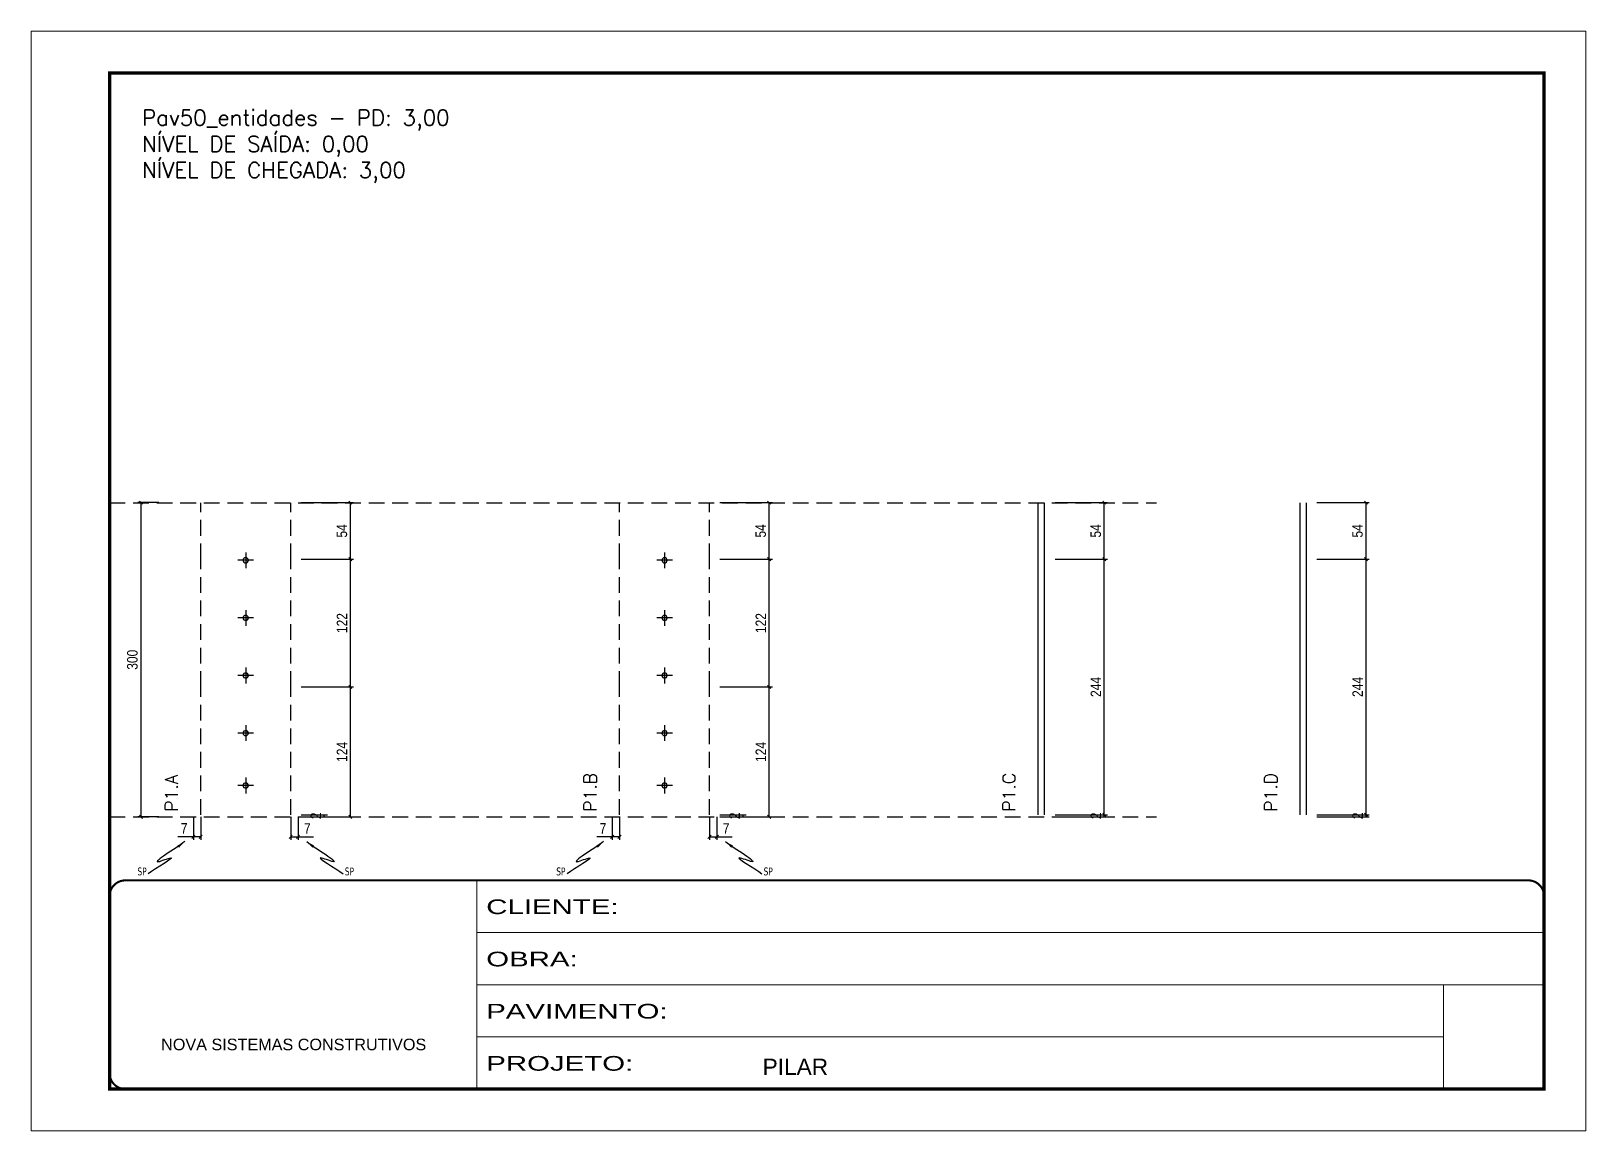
# Model space of a CAD drawing. Extents: x -40810 to 3973, y -2018 to 5892.
# Drawn here: x -7297 to -5812, y -901 to 149 of the extents above; entities that cross this region are included whole.
import ezdxf

# ---------------------------------------------------------------- set-up
doc = ezdxf.new("R2010")
doc.units = 0
doc.linetypes.add('CONTINUO', pattern=[0])
doc.linetypes.add('DASHED', pattern=[0.75, 0.5, -0.25])
doc.layers.get('0').update_dxf_attribs({"color": 1, "lineweight": 9})
for name, color, linetype in [('COTA', 241, 'Continuous'), ('Furação', 70, 'Continuous'), ('NOMENCLATURA', 7, 'Continuous'), ('Nível', 160, 'Continuous'), ('SARR_2.2x7', 40, 'Continuous'), ('texto', 7, 'Continuous')]:
    doc.layers.add(name, color=color, linetype=linetype)
doc.layers.add('Folhas', color=255, linetype='Continuous', lineweight=9)
doc.layers.add('SARRAFO DE PRESSAO', color=251, linetype='DASHED', lineweight=9)
doc.styles.add('ARIAL', font='arial.ttf', dxfattribs={"height": 12})
doc.styles.add('COTA TECNICA', font='techl___.ttf', dxfattribs={"height": 10})
doc.styles.add('Romans', font='romans.shx', dxfattribs={"height": 12})
doc.styles.get("Standard").update_dxf_attribs({"font": 'romans.shx', "width": 0.8, "height": 14})
doc.styles.add('Tecnologia', font='')
doc.styles.get('Tecnologia').set_extended_font_data('Forgotten Futurist')
doc.dimstyles.new('PAINEL-NOVA', dxfattribs={"dimtxt": 10, "dimasz": 3, "dimexe": 3, "dimexo": 3, "dimgap": 3, "dimtad": 1, "dimdec": 1, "dimzin": 12, "dimdsep": 46, "dimtxsty": 'COTA TECNICA', "dimblk1": 'OBLIQUE', "dimblk2": 'OBLIQUE', "dimsah": 1, "dimcen": 0.9, "dimclrd": 4, "dimclre": 4, "dimclrt": 240, "dimadec": 1, "dimazin": 3, "dimtfac": 1, "dimtdec": 1, "dimtix": 1, "dimtmove": 0, "dimatfit": 3, "dimfxl": 1, "dimtolj": 1, "dimtzin": 12, "dimarcsym": 0})
doc.dimstyles.get("Standard").update_dxf_attribs({"dimtxt": 0.18, "dimasz": 0.18, "dimexe": 0.18, "dimexo": 0.0625, "dimgap": 0.09, "dimtad": 0, "dimtih": 1, "dimtoh": 1, "dimdec": 4, "dimzin": 0, "dimdsep": 46, "dimtxsty": 'Standard', "dimcen": 0.09, "dimadec": 0, "dimazin": 0, "dimtfac": 1, "dimtdec": 4, "dimtofl": 0, "dimtmove": 0, "dimatfit": 3, "dimfxl": 1, "dimtolj": 1, "dimtzin": 0, "dimarcsym": 0})

# ---------------------------------------------------------------- blocks, each defined once
blk = doc.blocks.new('_Oblique')
at = {"color": 0, "linetype": 'ByBlock', "lineweight": -2}
blk.add_line((-0.5, -0.5), (0.5, 0.5), dxfattribs=at)
blk = doc.blocks.new('*D3515')
at = {"layer": 'COTA', "color": 4, "linetype": 'Continuous', "lineweight": -2, "ltscale": 30, "transparency": 16777216}
for p, q in [((-7175.2, -301.5), (-7195.2, -301.5)), ((-7192.2, -601.5), (-7192.2, -301.5)), ((-7175.2, -601.5), (-7195.2, -601.5))]:
    blk.add_line(p, q, dxfattribs=at)
at = {"layer": 'Defpoints', "color": 0, "linetype": 'Continuous', "ltscale": 30, "transparency": 16777216}
for p in [(-7192.2, -301.5), (-7172.2, -301.5), (-7172.2, -601.5)]:
    blk.add_point(p, dxfattribs=at)
at = {"layer": 'COTA', "color": 4, "linetype": 'Continuous', "lineweight": -2, "ltscale": 30, "transparency": 16777216, "xscale": 3, "yscale": 3, "zscale": 3}
for p, rotation in [((-7192.2, -301.5), 90), ((-7192.2, -601.5), 270)]:
    blk.add_blockref('_Oblique', p, dxfattribs=dict(at, rotation=rotation))
at = {"layer": 'COTA', "color": 240, "linetype": 'Continuous', "ltscale": 30, "transparency": 16777216, "insert": (-7200.4, -451.5), "char_height": 10, "attachment_point": 5, "rotation": 90, "style": 'COTA TECNICA'}
blk.add_mtext('\\A1;300', dxfattribs=at)
blk = doc.blocks.new('9999999999')
at = {"color": 30, "linetype": 'CONTINUO'}
for p, q in [((98564.6, 34230.2), (98564.6, 34429.4)), ((98564.6, 34379.6), (99584, 34379.6)), ((98564.6, 34329.8), (99488, 34329.8)), ((99584, 34329.8), (99488, 34329.8)), ((99488, 34329.8), (99488, 34230.2)), ((98564.6, 34280), (99488, 34280))]:
    blk.add_line(p, q, dxfattribs=at)
at = {"color": 30, "linetype": 'CONTINUO', "const_width": 2}
blk.add_lwpolyline([(99584, 34230.2), (99584, 34414.4, 0.414214), (99569, 34429.4), (98229, 34429.4, 0.414214), (98214, 34414.4), (98214, 34245.2, 0.414214), (98229, 34230.2), (99584, 34230.2)], format="xyb", dxfattribs=at)
at = {"layer": 'Folhas'}
blk.add_lwpolyline([(98139, 34190.2), (99624, 34190.2), (99624, 35240.2), (98139, 35240.2)], close=True, dxfattribs=at)
at = {"layer": 'Folhas', "color": 30, "const_width": 3}
blk.add_lwpolyline([(98214, 34230.2), (99584, 34230.2), (99584, 35200.2), (98214, 35200.2)], close=True, dxfattribs=at)
at = {"color": 7, "linetype": 'Continuous', "ltscale": 5, "style": 'ARIAL'}
for s, height, p in [('NOVA SISTEMAS CONSTRUTIVOS', 11.059, (98263.2, 34267.2)), ('PILAR', 15.48, (98837.7, 34243.7))]:
    blk.add_text(s, height=height, dxfattribs=at).set_placement(p)
at = {"layer": 'Folhas', "color": 7, "style": 'Tecnologia', "width": 1.5}
for s, p in [('CLIENTE:', (98573.7, 34397.2)), ('OBRA:', (98573.7, 34347.3)), ('PAVIMENTO:', (98573.7, 34297.5)), ('PROJETO:', (98573.7, 34247.7))]:
    blk.add_text(s, height=14, dxfattribs=at).set_placement(p)
blk = doc.blocks.new('MULDURA')
at = {"layer": 'SARRAFO DE PRESSAO', "color": 6, "linetype": 'ByBlock'}
blk.add_blockref('9999999999', (-98214, -34528), dxfattribs=at)
blk = doc.blocks.new('*D3516')
at = {"layer": 'COTA', "color": 4, "linetype": 'Continuous', "lineweight": -2, "ltscale": 30, "transparency": 16777216}
for p, q in [((-7039.2, -599.5), (-7014.2, -599.5)), ((-7039.2, -601.5), (-7014.2, -601.5)), ((-7017.2, -601.5), (-7017.2, -599.5))]:
    blk.add_line(p, q, dxfattribs=at)
at = {"layer": 'Defpoints', "color": 0, "linetype": 'Continuous', "ltscale": 30, "transparency": 16777216}
for p in [(-7042.2, -599.5), (-7042.2, -601.5), (-7017.2, -599.5)]:
    blk.add_point(p, dxfattribs=at)
at = {"layer": 'COTA', "color": 240, "linetype": 'Continuous', "ltscale": 30, "transparency": 16777216, "insert": (-7025.2, -600.5), "char_height": 10, "attachment_point": 5, "rotation": 90, "style": 'COTA TECNICA'}
blk.add_mtext('\\A1;2', dxfattribs=at)
blk = doc.blocks.new('*D3517')
at = {"layer": 'COTA', "color": 4, "linetype": 'Continuous', "lineweight": -2, "ltscale": 30, "transparency": 16777216}
for p, q in [((-7039.2, -355.5), (-6989.2, -355.5)), ((-6992.2, -477.5), (-6992.2, -355.5)), ((-7039.2, -477.5), (-6989.2, -477.5))]:
    blk.add_line(p, q, dxfattribs=at)
at = {"layer": 'Defpoints', "color": 0, "linetype": 'Continuous', "ltscale": 30, "transparency": 16777216}
for p in [(-7042.2, -355.5), (-6992.2, -355.5), (-7042.2, -477.5)]:
    blk.add_point(p, dxfattribs=at)
at = {"layer": 'COTA', "color": 4, "linetype": 'Continuous', "lineweight": -2, "ltscale": 30, "transparency": 16777216, "xscale": 3, "yscale": 3, "zscale": 3}
for p, rotation in [((-6992.2, -355.5), 90), ((-6992.2, -477.5), 270)]:
    blk.add_blockref('_Oblique', p, dxfattribs=dict(at, rotation=rotation))
at = {"layer": 'COTA', "color": 240, "linetype": 'Continuous', "ltscale": 30, "transparency": 16777216, "insert": (-7000.2, -416.5), "char_height": 10, "attachment_point": 5, "rotation": 90, "style": 'COTA TECNICA'}
blk.add_mtext('\\A1;122', dxfattribs=at)
blk = doc.blocks.new('*D3518')
at = {"layer": 'COTA', "color": 4, "linetype": 'Continuous', "lineweight": -2, "ltscale": 30, "transparency": 16777216}
for p, q in [((-7039.2, -301.5), (-6989.2, -301.5)), ((-6992.2, -355.5), (-6992.2, -301.5)), ((-7039.2, -355.5), (-6989.2, -355.5))]:
    blk.add_line(p, q, dxfattribs=at)
at = {"layer": 'Defpoints', "color": 0, "linetype": 'Continuous', "ltscale": 30, "transparency": 16777216}
for p in [(-7042.2, -301.5), (-6992.2, -301.5), (-7042.2, -355.5)]:
    blk.add_point(p, dxfattribs=at)
at = {"layer": 'COTA', "color": 4, "linetype": 'Continuous', "lineweight": -2, "ltscale": 30, "transparency": 16777216, "xscale": 3, "yscale": 3, "zscale": 3}
for p, rotation in [((-6992.2, -301.5), 90), ((-6992.2, -355.5), 270)]:
    blk.add_blockref('_Oblique', p, dxfattribs=dict(at, rotation=rotation))
at = {"layer": 'COTA', "color": 240, "linetype": 'Continuous', "ltscale": 30, "transparency": 16777216, "insert": (-7000.3, -328.5), "char_height": 10, "attachment_point": 5, "rotation": 90, "style": 'COTA TECNICA'}
blk.add_mtext('\\A1;54', dxfattribs=at)
blk = doc.blocks.new('*D3519')
at = {"layer": 'COTA', "color": 4, "linetype": 'Continuous', "lineweight": -2, "ltscale": 30, "transparency": 16777216}
for p, q in [((-7039.2, -477.5), (-6989.2, -477.5)), ((-6992.2, -601.5), (-6992.2, -477.5)), ((-7039.2, -601.5), (-6989.2, -601.5))]:
    blk.add_line(p, q, dxfattribs=at)
at = {"layer": 'Defpoints', "color": 0, "linetype": 'Continuous', "ltscale": 30, "transparency": 16777216}
for p in [(-7042.2, -477.5), (-6992.2, -477.5), (-7042.2, -601.5)]:
    blk.add_point(p, dxfattribs=at)
at = {"layer": 'COTA', "color": 4, "linetype": 'Continuous', "lineweight": -2, "ltscale": 30, "transparency": 16777216, "xscale": 3, "yscale": 3, "zscale": 3}
for p, rotation in [((-6992.2, -477.5), 90), ((-6992.2, -601.5), 270)]:
    blk.add_blockref('_Oblique', p, dxfattribs=dict(at, rotation=rotation))
at = {"layer": 'COTA', "color": 240, "linetype": 'Continuous', "ltscale": 30, "transparency": 16777216, "insert": (-7000.2, -539.5), "char_height": 10, "attachment_point": 5, "rotation": 90, "style": 'COTA TECNICA'}
blk.add_mtext('\\A1;124', dxfattribs=at)
blk = doc.blocks.new('*D2837')
at = {"layer": 'COTA', "color": 4, "linetype": 'ByBlock', "lineweight": -2, "transparency": 16777216}
for p, q in [((4967.6, 7361.8), (4967.6, 7339.8)), ((4974.6, 7361.8), (4974.6, 7339.8)), ((4967.6, 7342.8), (4952.9, 7342.8)), ((4974.6, 7342.8), (4967.6, 7342.8))]:
    blk.add_line(p, q, dxfattribs=at)
at = {"layer": 'Defpoints', "color": 0, "linetype": 'ByBlock', "transparency": 16777216}
for p in [(4967.6, 7364.8), (4974.6, 7364.8), (4967.6, 7342.8)]:
    blk.add_point(p, dxfattribs=at)
at = {"layer": 'COTA', "color": 4, "linetype": 'ByBlock', "lineweight": -2, "transparency": 16777216, "xscale": 3, "yscale": 3, "zscale": 3, "rotation": 180}
blk.add_blockref('_Oblique', (4967.6, 7342.8), dxfattribs=at)
at = {"layer": 'COTA', "color": 4, "linetype": 'ByBlock', "lineweight": -2, "transparency": 16777216, "xscale": 3, "yscale": 3, "zscale": 3}
blk.add_blockref('_Oblique', (4974.6, 7342.8), dxfattribs=at)
at = {"layer": 'COTA', "color": 240, "linetype": 'ByBlock', "transparency": 16777216, "insert": (4958.8, 7350.9), "char_height": 10, "attachment_point": 5, "style": 'COTA TECNICA'}
blk.add_mtext('\\A1;7', dxfattribs=at)
blk = doc.blocks.new('*D2839')
at = {"layer": 'COTA', "color": 4, "linetype": 'ByBlock', "lineweight": -2, "transparency": 16777216}
for p, q in [((131596, 29930.8), (131596, 29908.7)), ((131603, 29930.7), (131603, 29908.7)), ((131596, 29911.7), (131603, 29911.7)), ((131603, 29911.7), (131617.8, 29911.7))]:
    blk.add_line(p, q, dxfattribs=at)
at = {"layer": 'Defpoints', "color": 0, "linetype": 'ByBlock', "transparency": 16777216}
for p in [(131596, 29933.8), (131603, 29933.7), (131603, 29911.7)]:
    blk.add_point(p, dxfattribs=at)
at = {"layer": 'COTA', "color": 4, "linetype": 'ByBlock', "lineweight": -2, "transparency": 16777216, "xscale": 3, "yscale": 3, "zscale": 3, "rotation": 180}
blk.add_blockref('_Oblique', (131596, 29911.7), dxfattribs=at)
at = {"layer": 'COTA', "color": 4, "linetype": 'ByBlock', "lineweight": -2, "transparency": 16777216, "xscale": 3, "yscale": 3, "zscale": 3}
blk.add_blockref('_Oblique', (131603, 29911.7), dxfattribs=at)
at = {"layer": 'COTA', "color": 240, "linetype": 'ByBlock', "transparency": 16777216, "insert": (131611.9, 29919.7), "char_height": 10, "attachment_point": 5, "style": 'COTA TECNICA'}
blk.add_mtext('\\A1;7', dxfattribs=at)
blk = doc.blocks.new('Furação')
at = {"color": 2}
for p, q in [((3747.5, 717.9), (3747.5, 702.9)), ((3740, 710.4), (3755, 710.4))]:
    blk.add_line(p, q, dxfattribs=at)
blk.add_circle((3747.5, 710.4), 2.5, dxfattribs=at)
blk = doc.blocks.new('furacao')
at = {"layer": 'Furação', "xscale": -1}
blk.add_blockref('Furação', (3747.5, -710.4), dxfattribs=at)
blk = doc.blocks.new('*D3520')
at = {"layer": 'COTA', "color": 4, "linetype": 'Continuous', "lineweight": -2, "ltscale": 30, "transparency": 16777216}
for p, q in [((-6639.2, -599.5), (-6614.2, -599.5)), ((-6639.2, -601.5), (-6614.2, -601.5)), ((-6617.2, -601.5), (-6617.2, -599.5))]:
    blk.add_line(p, q, dxfattribs=at)
at = {"layer": 'Defpoints', "color": 0, "linetype": 'Continuous', "ltscale": 30, "transparency": 16777216}
for p in [(-6642.2, -599.5), (-6642.2, -601.5), (-6617.2, -599.5)]:
    blk.add_point(p, dxfattribs=at)
at = {"layer": 'COTA', "color": 240, "linetype": 'Continuous', "ltscale": 30, "transparency": 16777216, "insert": (-6625.2, -600.5), "char_height": 10, "attachment_point": 5, "rotation": 90, "style": 'COTA TECNICA'}
blk.add_mtext('\\A1;2', dxfattribs=at)
blk = doc.blocks.new('*D3521')
at = {"layer": 'COTA', "color": 4, "linetype": 'Continuous', "lineweight": -2, "ltscale": 30, "transparency": 16777216}
for p, q in [((-6639.2, -355.5), (-6589.2, -355.5)), ((-6592.2, -477.5), (-6592.2, -355.5)), ((-6639.2, -477.5), (-6589.2, -477.5))]:
    blk.add_line(p, q, dxfattribs=at)
at = {"layer": 'Defpoints', "color": 0, "linetype": 'Continuous', "ltscale": 30, "transparency": 16777216}
for p in [(-6642.2, -355.5), (-6592.2, -355.5), (-6642.2, -477.5)]:
    blk.add_point(p, dxfattribs=at)
at = {"layer": 'COTA', "color": 4, "linetype": 'Continuous', "lineweight": -2, "ltscale": 30, "transparency": 16777216, "xscale": 3, "yscale": 3, "zscale": 3}
for p, rotation in [((-6592.2, -355.5), 90), ((-6592.2, -477.5), 270)]:
    blk.add_blockref('_Oblique', p, dxfattribs=dict(at, rotation=rotation))
at = {"layer": 'COTA', "color": 240, "linetype": 'Continuous', "ltscale": 30, "transparency": 16777216, "insert": (-6600.2, -416.5), "char_height": 10, "attachment_point": 5, "rotation": 90, "style": 'COTA TECNICA'}
blk.add_mtext('\\A1;122', dxfattribs=at)
blk = doc.blocks.new('*D3522')
at = {"layer": 'COTA', "color": 4, "linetype": 'Continuous', "lineweight": -2, "ltscale": 30, "transparency": 16777216}
for p, q in [((-6639.2, -301.5), (-6589.2, -301.5)), ((-6592.2, -355.5), (-6592.2, -301.5)), ((-6639.2, -355.5), (-6589.2, -355.5))]:
    blk.add_line(p, q, dxfattribs=at)
at = {"layer": 'Defpoints', "color": 0, "linetype": 'Continuous', "ltscale": 30, "transparency": 16777216}
for p in [(-6642.2, -301.5), (-6592.2, -301.5), (-6642.2, -355.5)]:
    blk.add_point(p, dxfattribs=at)
at = {"layer": 'COTA', "color": 4, "linetype": 'Continuous', "lineweight": -2, "ltscale": 30, "transparency": 16777216, "xscale": 3, "yscale": 3, "zscale": 3}
for p, rotation in [((-6592.2, -301.5), 90), ((-6592.2, -355.5), 270)]:
    blk.add_blockref('_Oblique', p, dxfattribs=dict(at, rotation=rotation))
at = {"layer": 'COTA', "color": 240, "linetype": 'Continuous', "ltscale": 30, "transparency": 16777216, "insert": (-6600.3, -328.5), "char_height": 10, "attachment_point": 5, "rotation": 90, "style": 'COTA TECNICA'}
blk.add_mtext('\\A1;54', dxfattribs=at)
blk = doc.blocks.new('*D3523')
at = {"layer": 'COTA', "color": 4, "linetype": 'Continuous', "lineweight": -2, "ltscale": 30, "transparency": 16777216}
for p, q in [((-6639.2, -477.5), (-6589.2, -477.5)), ((-6592.2, -601.5), (-6592.2, -477.5)), ((-6639.2, -601.5), (-6589.2, -601.5))]:
    blk.add_line(p, q, dxfattribs=at)
at = {"layer": 'Defpoints', "color": 0, "linetype": 'Continuous', "ltscale": 30, "transparency": 16777216}
for p in [(-6642.2, -477.5), (-6592.2, -477.5), (-6642.2, -601.5)]:
    blk.add_point(p, dxfattribs=at)
at = {"layer": 'COTA', "color": 4, "linetype": 'Continuous', "lineweight": -2, "ltscale": 30, "transparency": 16777216, "xscale": 3, "yscale": 3, "zscale": 3}
for p, rotation in [((-6592.2, -477.5), 90), ((-6592.2, -601.5), 270)]:
    blk.add_blockref('_Oblique', p, dxfattribs=dict(at, rotation=rotation))
at = {"layer": 'COTA', "color": 240, "linetype": 'Continuous', "ltscale": 30, "transparency": 16777216, "insert": (-6600.2, -539.5), "char_height": 10, "attachment_point": 5, "rotation": 90, "style": 'COTA TECNICA'}
blk.add_mtext('\\A1;124', dxfattribs=at)
blk = doc.blocks.new('*D3524')
at = {"layer": 'COTA', "color": 4, "linetype": 'Continuous', "lineweight": -2, "ltscale": 30, "transparency": 16777216}
for p, q in [((-6319.2, -599.5), (-6269.2, -599.5)), ((-6319.2, -601.5), (-6269.2, -601.5)), ((-6272.2, -601.5), (-6272.2, -599.5))]:
    blk.add_line(p, q, dxfattribs=at)
at = {"layer": 'Defpoints', "color": 0, "linetype": 'Continuous', "ltscale": 30, "transparency": 16777216}
for p in [(-6322.2, -599.5), (-6322.2, -601.5), (-6272.2, -599.5)]:
    blk.add_point(p, dxfattribs=at)
at = {"layer": 'COTA', "color": 240, "linetype": 'Continuous', "ltscale": 30, "transparency": 16777216, "insert": (-6280.2, -600.5), "char_height": 10, "attachment_point": 5, "rotation": 90, "style": 'COTA TECNICA'}
blk.add_mtext('\\A1;2', dxfattribs=at)
blk = doc.blocks.new('*D3525')
at = {"layer": 'COTA', "color": 4, "linetype": 'Continuous', "lineweight": -2, "ltscale": 30, "transparency": 16777216}
for p, q in [((-6319.2, -355.5), (-6269.2, -355.5)), ((-6272.2, -599.5), (-6272.2, -355.5)), ((-6319.2, -599.5), (-6269.2, -599.5))]:
    blk.add_line(p, q, dxfattribs=at)
at = {"layer": 'Defpoints', "color": 0, "linetype": 'Continuous', "ltscale": 30, "transparency": 16777216}
for p in [(-6322.2, -355.5), (-6272.2, -355.5), (-6322.2, -599.5)]:
    blk.add_point(p, dxfattribs=at)
at = {"layer": 'COTA', "color": 4, "linetype": 'Continuous', "lineweight": -2, "ltscale": 30, "transparency": 16777216, "xscale": 3, "yscale": 3, "zscale": 3}
for p, rotation in [((-6272.2, -355.5), 90), ((-6272.2, -599.5), 270)]:
    blk.add_blockref('_Oblique', p, dxfattribs=dict(at, rotation=rotation))
at = {"layer": 'COTA', "color": 240, "linetype": 'Continuous', "ltscale": 30, "transparency": 16777216, "insert": (-6280.2, -477.5), "char_height": 10, "attachment_point": 5, "rotation": 90, "style": 'COTA TECNICA'}
blk.add_mtext('\\A1;244', dxfattribs=at)
blk = doc.blocks.new('*D3526')
at = {"layer": 'COTA', "color": 4, "linetype": 'Continuous', "lineweight": -2, "ltscale": 30, "transparency": 16777216}
for p, q in [((-6319.2, -301.5), (-6269.2, -301.5)), ((-6272.2, -355.5), (-6272.2, -301.5)), ((-6319.2, -355.5), (-6269.2, -355.5))]:
    blk.add_line(p, q, dxfattribs=at)
at = {"layer": 'Defpoints', "color": 0, "linetype": 'Continuous', "ltscale": 30, "transparency": 16777216}
for p in [(-6322.2, -301.5), (-6272.2, -301.5), (-6322.2, -355.5)]:
    blk.add_point(p, dxfattribs=at)
at = {"layer": 'COTA', "color": 4, "linetype": 'Continuous', "lineweight": -2, "ltscale": 30, "transparency": 16777216, "xscale": 3, "yscale": 3, "zscale": 3}
for p, rotation in [((-6272.2, -301.5), 90), ((-6272.2, -355.5), 270)]:
    blk.add_blockref('_Oblique', p, dxfattribs=dict(at, rotation=rotation))
at = {"layer": 'COTA', "color": 240, "linetype": 'Continuous', "ltscale": 30, "transparency": 16777216, "insert": (-6280.3, -328.5), "char_height": 10, "attachment_point": 5, "rotation": 90, "style": 'COTA TECNICA'}
blk.add_mtext('\\A1;54', dxfattribs=at)
blk = doc.blocks.new('*D3527')
at = {"layer": 'COTA', "color": 4, "linetype": 'Continuous', "lineweight": -2, "ltscale": 30, "transparency": 16777216}
for p, q in [((-6069.2, -599.5), (-6019.2, -599.5)), ((-6069.2, -601.5), (-6019.2, -601.5)), ((-6022.2, -601.5), (-6022.2, -599.5))]:
    blk.add_line(p, q, dxfattribs=at)
at = {"layer": 'Defpoints', "color": 0, "linetype": 'Continuous', "ltscale": 30, "transparency": 16777216}
for p in [(-6072.2, -599.5), (-6072.2, -601.5), (-6022.2, -599.5)]:
    blk.add_point(p, dxfattribs=at)
at = {"layer": 'COTA', "color": 240, "linetype": 'Continuous', "ltscale": 30, "transparency": 16777216, "insert": (-6030.2, -600.5), "char_height": 10, "attachment_point": 5, "rotation": 90, "style": 'COTA TECNICA'}
blk.add_mtext('\\A1;2', dxfattribs=at)
blk = doc.blocks.new('*D3528')
at = {"layer": 'COTA', "color": 4, "linetype": 'Continuous', "lineweight": -2, "ltscale": 30, "transparency": 16777216}
for p, q in [((-6069.2, -355.5), (-6019.2, -355.5)), ((-6022.2, -599.5), (-6022.2, -355.5)), ((-6069.2, -599.5), (-6019.2, -599.5))]:
    blk.add_line(p, q, dxfattribs=at)
at = {"layer": 'Defpoints', "color": 0, "linetype": 'Continuous', "ltscale": 30, "transparency": 16777216}
for p in [(-6072.2, -355.5), (-6022.2, -355.5), (-6072.2, -599.5)]:
    blk.add_point(p, dxfattribs=at)
at = {"layer": 'COTA', "color": 4, "linetype": 'Continuous', "lineweight": -2, "ltscale": 30, "transparency": 16777216, "xscale": 3, "yscale": 3, "zscale": 3}
for p, rotation in [((-6022.2, -355.5), 90), ((-6022.2, -599.5), 270)]:
    blk.add_blockref('_Oblique', p, dxfattribs=dict(at, rotation=rotation))
at = {"layer": 'COTA', "color": 240, "linetype": 'Continuous', "ltscale": 30, "transparency": 16777216, "insert": (-6030.2, -477.5), "char_height": 10, "attachment_point": 5, "rotation": 90, "style": 'COTA TECNICA'}
blk.add_mtext('\\A1;244', dxfattribs=at)
blk = doc.blocks.new('*D3529')
at = {"layer": 'COTA', "color": 4, "linetype": 'Continuous', "lineweight": -2, "ltscale": 30, "transparency": 16777216}
for p, q in [((-6069.2, -301.5), (-6019.2, -301.5)), ((-6022.2, -355.5), (-6022.2, -301.5)), ((-6069.2, -355.5), (-6019.2, -355.5))]:
    blk.add_line(p, q, dxfattribs=at)
at = {"layer": 'Defpoints', "color": 0, "linetype": 'Continuous', "ltscale": 30, "transparency": 16777216}
for p in [(-6072.2, -301.5), (-6022.2, -301.5), (-6072.2, -355.5)]:
    blk.add_point(p, dxfattribs=at)
at = {"layer": 'COTA', "color": 4, "linetype": 'Continuous', "lineweight": -2, "ltscale": 30, "transparency": 16777216, "xscale": 3, "yscale": 3, "zscale": 3}
for p, rotation in [((-6022.2, -301.5), 90), ((-6022.2, -355.5), 270)]:
    blk.add_blockref('_Oblique', p, dxfattribs=dict(at, rotation=rotation))
at = {"layer": 'COTA', "color": 240, "linetype": 'Continuous', "ltscale": 30, "transparency": 16777216, "insert": (-6030.3, -328.5), "char_height": 10, "attachment_point": 5, "rotation": 90, "style": 'COTA TECNICA'}
blk.add_mtext('\\A1;54', dxfattribs=at)
blk = doc.blocks.new('SLIPTEE')
at = {"layer": 'texto', "color": 0, "insert": (-49.02, -55.13), "char_height": 7.5, "attachment_point": 5}
blk.add_mtext('\\fTahoma|b0|i0|c0|p34;\\C4;SP', dxfattribs=at)
at = {"layer": 'COTA', "linetype": 'ByBlock'}
dim = blk.add_linear_dim(base=(0, -22.02), p1=(7, 0), p2=(0, 0), dimstyle='PAINEL-NOVA', override={"dimarcsym": 1}, dxfattribs=at)
dim.commit()
dim.dimension.update_dxf_attribs({"geometry": '*D2837', "text_midpoint": (-8.87, -13.94), "insert": (-4967.62, -7364.82)})
at = {"layer": 'COTA', "path_type": 1}
blk.add_leader([(-8.21, -26.55), (-33.31, -45.71), (-21.61, -42.03), (-43.08, -57.3)], dimstyle='Standard', override={"dimasz": 8}, dxfattribs=at)
blk = doc.blocks.new('sliptD')
at = {"layer": 'texto', "color": 0, "insert": (49.02, -55.13), "char_height": 7.5, "attachment_point": 5}
blk.add_mtext('\\fTahoma|b0|i0|c0|p34;\\C4;SP', dxfattribs=at)
at = {"layer": 'COTA', "linetype": 'ByBlock'}
dim = blk.add_linear_dim(base=(0, -22.02), p1=(-7, 0.07), p2=(0, 0), dimstyle='PAINEL-NOVA', override={"dimarcsym": 1}, dxfattribs=at)
dim.commit()
dim.dimension.update_dxf_attribs({"geometry": '*D2839', "text_midpoint": (8.87, -13.94), "insert": (-131603.05, -29933.68)})
at = {"layer": 'COTA', "path_type": 1}
blk.add_leader([(8.21, -26.55), (33.31, -45.71), (21.61, -42.03), (43.08, -57.3)], dimstyle='Standard', override={"dimasz": 8}, dxfattribs=at)
blk = doc.blocks.new('SLIPTDD')
at = {"layer": 'COTA', "linetype": 'ByBlock'}
blk.add_blockref('sliptD', (0, 0), dxfattribs=at)

msp = doc.modelspace()

# ---------------------------------------------------------------- linework, layer by layer
at = {"layer": 'Nível', "linetype": 'DASHED', "ltscale": 30}
for points in [[(-7222.17, -301.55), (-6222.17, -301.55)], [(-7222.17, -601.55), (-6222.17, -601.55)]]:
    msp.add_lwpolyline(points, dxfattribs=at)
at = {"layer": 'SARR_2.2x7', "linetype": 'DASHED', "ltscale": 30}
for points in [[(-7135.17, -355.55), (-7135.17, -301.55)], [(-7049.17, -355.55), (-7049.17, -301.55)], [(-6735.17, -355.55), (-6735.17, -301.55)], [(-6649.17, -355.55), (-6649.17, -301.55)], [(-7135.17, -477.55), (-7135.17, -355.55)], [(-7049.17, -477.55), (-7049.17, -355.55)], [(-6735.17, -477.55), (-6735.17, -355.55)], [(-6649.17, -477.55), (-6649.17, -355.55)], [(-7135.17, -599.55), (-7135.17, -477.55)], [(-7049.17, -599.55), (-7049.17, -477.55)], [(-6735.17, -599.55), (-6735.17, -477.55)], [(-6649.17, -599.55), (-6649.17, -477.55)]]:
    msp.add_lwpolyline(points, dxfattribs=at)
at = {"layer": 'SARR_2.2x7', "linetype": 'Continuous', "ltscale": 30}
for points in [[(-6335.17, -355.55), (-6335.17, -301.55)], [(-6329.17, -355.55), (-6329.17, -301.55)], [(-6085.17, -355.55), (-6085.17, -301.55)], [(-6079.17, -355.55), (-6079.17, -301.55)], [(-6335.17, -599.55), (-6335.17, -355.55)], [(-6329.17, -599.55), (-6329.17, -355.55)], [(-6085.17, -599.55), (-6085.17, -355.55)], [(-6079.17, -599.55), (-6079.17, -355.55)]]:
    msp.add_lwpolyline(points, dxfattribs=at)

# ---------------------------------------------------------------- block references
at = {"layer": 'COTA', "linetype": 'Continuous', "ltscale": 30}
for name, p in [('MULDURA', (-7222.17, -563.55)), ('furacao', (-7092.17, -356.55)), ('furacao', (-6692.17, -356.55)), ('furacao', (-7092.17, -411.55)), ('furacao', (-6692.17, -411.55)), ('furacao', (-7092.17, -466.55)), ('furacao', (-6692.17, -466.55)), ('furacao', (-7092.17, -521.55)), ('furacao', (-6692.17, -521.55)), ('furacao', (-7092.17, -571.55)), ('furacao', (-6692.17, -571.55)), ('SLIPTEE', (-7142.17, -598.55)), ('SLIPTDD', (-7042.17, -598.55)), ('SLIPTEE', (-6742.17, -598.55)), ('SLIPTDD', (-6642.17, -598.55))]:
    msp.add_blockref(name, p, dxfattribs=at)

# ---------------------------------------------------------------- texts
at = {"layer": 'NOMENCLATURA', "linetype": 'Continuous', "ltscale": 30, "style": 'Romans'}
for s, p in [('Pav50_entidades - PD: 3,00', (-7191.17, 58.45)), ('NÍVEL DE SAÍDA: 0,00', (-7191.17, 33.45)), ('NÍVEL DE CHEGADA: 3,00', (-7191.17, 8.45))]:
    msp.add_text(s, height=15, dxfattribs=at).set_placement(p)
for s, p in [('P1.A', (-7157.17, -596.55)), ('P1.B', (-6757.17, -596.55)), ('P1.C', (-6357.17, -596.55)), ('P1.D', (-6107.17, -596.55))]:
    msp.add_text(s, height=12, rotation=90, dxfattribs=at).set_placement(p)

# ---------------------------------------------------------------- dimensions: what is measured, and where the dimension line sits
at = {"layer": 'COTA', "linetype": 'Continuous', "ltscale": 30}
for base, p1, p2, picture, middle in [((-7192.17, -301.55), (-7172.17, -601.55), (-7172.17, -301.55), '*D3515', (-7200.39, -451.55)), ((-6992.17, -301.55), (-7042.17, -355.55), (-7042.17, -301.55), '*D3518', (-7000.28, -328.55)), ((-6592.17, -301.55), (-6642.17, -355.55), (-6642.17, -301.55), '*D3522', (-6600.28, -328.55)), ((-6272.17, -301.55), (-6322.17, -355.55), (-6322.17, -301.55), '*D3526', (-6280.28, -328.55)), ((-6022.17, -301.55), (-6072.17, -355.55), (-6072.17, -301.55), '*D3529', (-6030.28, -328.55)), ((-6992.17, -355.55), (-7042.17, -477.55), (-7042.17, -355.55), '*D3517', (-7000.23, -416.55)), ((-6592.17, -355.55), (-6642.17, -477.55), (-6642.17, -355.55), '*D3521', (-6600.23, -416.55)), ((-6272.17, -355.55), (-6322.17, -599.55), (-6322.17, -355.55), '*D3525', (-6280.24, -477.55)), ((-6022.17, -355.55), (-6072.17, -599.55), (-6072.17, -355.55), '*D3528', (-6030.24, -477.55)), ((-6992.17, -477.55), (-7042.17, -601.55), (-7042.17, -477.55), '*D3519', (-7000.24, -539.55)), ((-6592.17, -477.55), (-6642.17, -601.55), (-6642.17, -477.55), '*D3523', (-6600.24, -539.55)), ((-7017.17, -599.55), (-7042.17, -601.55), (-7042.17, -599.55), '*D3516', (-7025.17, -600.55)), ((-6617.17, -599.55), (-6642.17, -601.55), (-6642.17, -599.55), '*D3520', (-6625.17, -600.55)), ((-6272.17, -599.55), (-6322.17, -601.55), (-6322.17, -599.55), '*D3524', (-6280.17, -600.55)), ((-6022.17, -599.55), (-6072.17, -601.55), (-6072.17, -599.55), '*D3527', (-6030.17, -600.55))]:
    dim = msp.add_linear_dim(base=base, p1=p1, p2=p2, angle=90, dimstyle='PAINEL-NOVA', dxfattribs=at)
    dim.commit()
    dim.dimension.update_dxf_attribs({"geometry": picture, "text_midpoint": middle})

doc.saveas('drawing.dxf')
